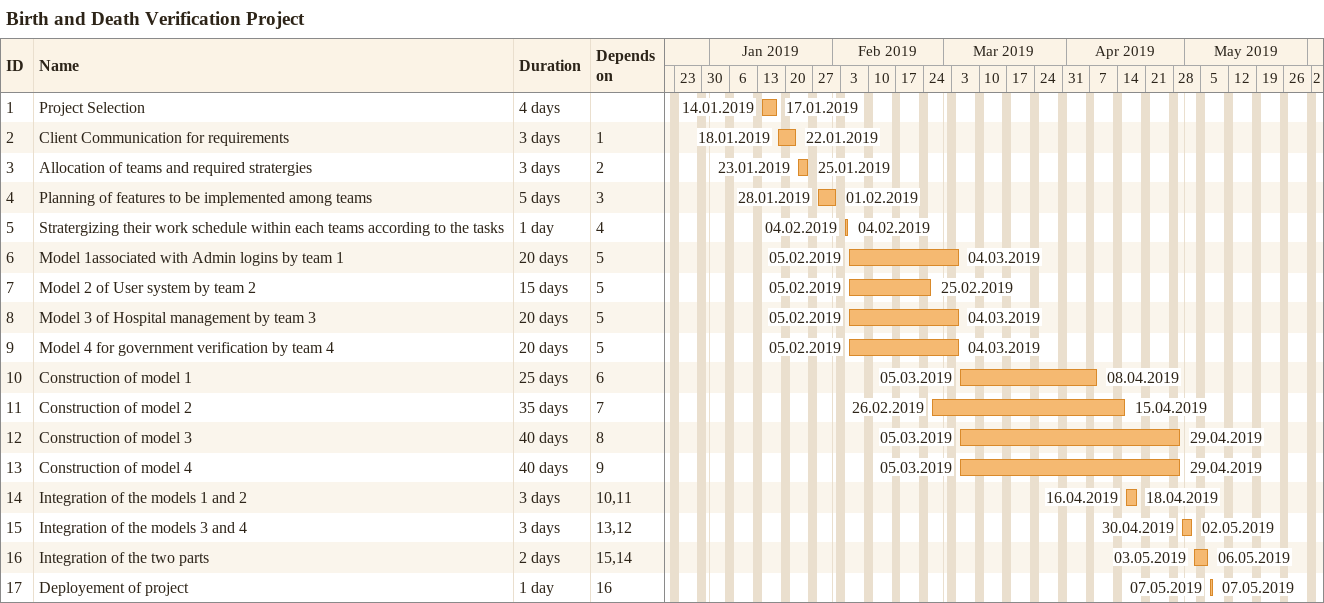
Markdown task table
Birth and Death Verification Project

| ID | Task | Duration | Start | Finish | Predecessors |
|---|---|---|---|---|---|
| 1 | Project Selection | 4d | 2019-01-14 | 2019-01-17 |  |
| 2 | Client Communication for requirements | 3d | 2019-01-18 | 2019-01-22 | 1 |
| 3 | Allocation of teams and required stratergies | 3d | 2019-01-23 | 2019-01-25 | 2 |
| 4 | Planning of features to be implemented among teams | 5d | 2019-01-28 | 2019-02-01 | 3 |
| 5 | Stratergizing their work schedule within each teams according to the tasks | 1d | 2019-02-04 | 2019-02-04 | 4 |
| 6 | Model 1associated with Admin logins by team 1 | 20d | 2019-02-05 | 2019-03-04 | 5 |
| 7 | Model 2 of User system by team 2 | 15d | 2019-02-05 | 2019-02-25 | 5 |
| 8 | Model 3 of Hospital management by team 3 | 20d | 2019-02-05 | 2019-03-04 | 5 |
| 9 | Model 4 for government verification by team 4 | 20d | 2019-02-05 | 2019-03-04 | 5 |
| 10 | Construction of model 1 | 25d | 2019-03-05 | 2019-04-08 | 6 |
| 11 | Construction of model 2 | 35d | 2019-02-26 | 2019-04-15 | 7 |
| 12 | Construction of model 3 | 40d | 2019-03-05 | 2019-04-29 | 8 |
| 13 | Construction of model 4 | 40d | 2019-03-05 | 2019-04-29 | 9 |
| 14 | Integration of the models 1 and 2 | 3d | 2019-04-16 | 2019-04-18 | 10, 11 |
| 15 | Integration of the models 3 and 4 | 3d | 2019-04-30 | 2019-05-02 | 13, 12 |
| 16 | Integration of the two parts | 2d | 2019-05-03 | 2019-05-06 | 15, 14 |
| 17 | Deployement of project | 1d | 2019-05-07 | 2019-05-07 | 16 |
